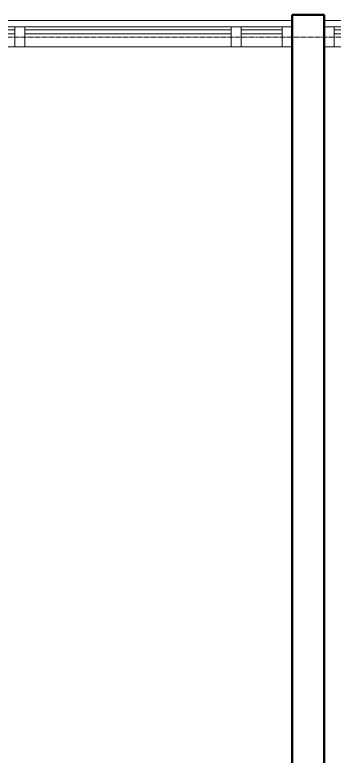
# Model space of a CAD drawing. Header units: inches. Extents: x -1714 to 1984, y -1043 to 970.
# Drawn here: x -614.1 to -534.4, y 487.8 to 672.8 of the extents above; entities that cross this region are included whole.
import ezdxf

# ---------------------------------------------------------------- set-up
doc = ezdxf.new("R2010")
doc.units = ezdxf.units.IN
doc.header["$MEASUREMENT"] = 0
doc.linetypes.add('Grid Line 1_2_', pattern=[0.875, 0.5, -0.125, 0.125, -0.125])
for name, color, linetype, lineweight in [('A-FLOR', 192, 'Continuous', 13), ('A-GLAZ-CURT', 52, 'Continuous', 9), ('A-GLAZ-CWMG', 51, 'Continuous', 9), ('A-WALL', 113, 'Continuous', 13), ('S-GRID', 1, 'Continuous', 9)]:
    doc.layers.add(name, color=color, linetype=linetype, lineweight=lineweight)

# ---------------------------------------------------------------- blocks, each defined once
blk = doc.blocks.new('System Panel - Glazed-1359491-L2 - Architectural')
at = {"layer": 'A-GLAZ-CURT', "lineweight": 13}
for p, q in [((5.125, 1.75), (-5.125, 1.75)), ((-5.125, 1.75), (-5.125, 0.75)), ((-5.125, 0.75), (5.125, 0.75)), ((5.125, 0.75), (5.125, 1.75))]:
    blk.add_line(p, q, dxfattribs=at)
blk = doc.blocks.new('Rectangular Mullion - 2_5_ x 5_ rectangular-1332267-L2 - Architectural')
at = {"layer": 'A-GLAZ-CWMG', "lineweight": 20}
for p, q in [((0, 2.5), (-2.5, 2.5)), ((-2.5, 2.5), (-2.5, -2.5)), ((0, -2.5), (0, 2.5)), ((-2.5, -2.5), (0, -2.5))]:
    blk.add_line(p, q, dxfattribs=at)
blk = doc.blocks.new('Rectangular Mullion - 2_5_ x 5_ rectangular-1359489-L2 - Architectural')
at = {"layer": 'A-GLAZ-CWMG'}
for p, q in [((-524.1, 669.78), (-534.35, 669.78)), ((-524.1, 664.78), (-534.35, 664.78))]:
    blk.add_line(p, q, dxfattribs=at)
blk = doc.blocks.new('System Panel - Glazed-1359669-L2 - Architectural')
at = {"layer": 'A-GLAZ-CURT', "lineweight": 13}
for p, q in [((5.125, -0.75), (-5.125, -0.75)), ((-5.125, -0.75), (-5.125, -1.75)), ((-5.125, -1.75), (5.125, -1.75)), ((5.125, -1.75), (5.125, -0.75))]:
    blk.add_line(p, q, dxfattribs=at)
blk = doc.blocks.new('System Panel - Glazed-1359671-L2 - Architectural')
at = {"layer": 'A-GLAZ-CURT', "lineweight": 13}
for p, q in [((25.75, -0.75), (-25.75, -0.75)), ((-25.75, -0.75), (-25.75, -1.75)), ((-25.75, -1.75), (25.75, -1.75)), ((25.75, -1.75), (25.75, -0.75))]:
    blk.add_line(p, q, dxfattribs=at)
blk = doc.blocks.new('System Panel - Glazed-1359674-L2 - Architectural')
at = {"layer": 'A-GLAZ-CURT', "lineweight": 13}
for p, q in [((25.75, -0.75), (-25.75, -0.75)), ((-25.75, -0.75), (-25.75, -1.75)), ((-25.75, -1.75), (25.75, -1.75)), ((25.75, -1.75), (25.75, -0.75))]:
    blk.add_line(p, q, dxfattribs=at)
blk = doc.blocks.new('Rectangular Mullion - 2_5_ x 5_ rectangular-1359660-L2 - Architectural')
at = {"layer": 'A-GLAZ-CWMG'}
for p, q in [((-611.6, 669.78), (-560.1, 669.78)), ((-560.1, 664.78), (-611.6, 664.78))]:
    blk.add_line(p, q, dxfattribs=at)
blk = doc.blocks.new('Rectangular Mullion - 2_5_ x 5_ rectangular-1359657-L2 - Architectural')
at = {"layer": 'A-GLAZ-CWMG', "lineweight": 20}
for p, q in [((-1.25, 2.5), (1.25, 2.5)), ((-1.25, -2.5), (-1.25, 2.5)), ((1.25, 2.5), (1.25, -2.5)), ((1.25, -2.5), (-1.25, -2.5))]:
    blk.add_line(p, q, dxfattribs=at)
blk = doc.blocks.new('Rectangular Mullion - 2_5_ x 5_ rectangular-1359678-L2 - Architectural')
at = {"layer": 'A-GLAZ-CWMG', "lineweight": 20}
for p, q in [((0, 2.5), (-2.5, 2.5)), ((-2.5, 2.5), (-2.5, -2.5)), ((0, -2.5), (0, 2.5)), ((-2.5, -2.5), (0, -2.5))]:
    blk.add_line(p, q, dxfattribs=at)
blk = doc.blocks.new('Rectangular Mullion - 2_5_ x 5_ rectangular-1359663-L2 - Architectural')
at = {"layer": 'A-GLAZ-CWMG'}
for p, q in [((-665.6, 669.78), (-614.1, 669.78)), ((-665.6, 664.78), (-614.1, 664.78))]:
    blk.add_line(p, q, dxfattribs=at)
blk = doc.blocks.new('Rectangular Mullion - 2_5_ x 5_ rectangular-1359665-L2 - Architectural')
at = {"layer": 'A-GLAZ-CWMG'}
for p, q in [((-557.6, 669.78), (-547.35, 669.78)), ((-557.6, 664.78), (-547.35, 664.78))]:
    blk.add_line(p, q, dxfattribs=at)

msp = doc.modelspace()

# ---------------------------------------------------------------- linework, layer by layer
at = {"layer": 'A-FLOR'}
for p, q in [((-544.85, 671.32), (-1040.85, 671.32)), ((-40.85, 671.32), (-536.85, 671.32))]:
    msp.add_line(p, q, dxfattribs=at)
at = {"layer": 'A-WALL', "lineweight": 50}
for p, q in [((-544.85, 672.77), (-544.85, 310.21)), ((-536.85, 672.77), (-544.85, 672.77)), ((-536.85, 311.21), (-536.85, 672.77))]:
    msp.add_line(p, q, dxfattribs=at)
at = {"layer": 'S-GRID', "linetype": 'Grid Line 1_2_'}
msp.add_line((-1714.25, 667.21), (1936.33, 667.21), dxfattribs=at)

# ---------------------------------------------------------------- block references
at = {"layer": 'A-GLAZ-CURT', "rotation": 180}
for name, p in [('System Panel - Glazed-1359671-L2 - Architectural', (-639.85, 667.28)), ('System Panel - Glazed-1359674-L2 - Architectural', (-585.85, 667.28)), ('System Panel - Glazed-1359669-L2 - Architectural', (-552.48, 667.28))]:
    msp.add_blockref(name, p, dxfattribs=at)
at = {"layer": 'A-GLAZ-CURT'}
msp.add_blockref('System Panel - Glazed-1359491-L2 - Architectural', (-529.23, 667.28), dxfattribs=at)
at = {"layer": 'A-GLAZ-CWMG'}
for name, p in [('Rectangular Mullion - 2_5_ x 5_ rectangular-1359663-L2 - Architectural', (0, 0)), ('Rectangular Mullion - 2_5_ x 5_ rectangular-1359660-L2 - Architectural', (0, 0)), ('Rectangular Mullion - 2_5_ x 5_ rectangular-1359665-L2 - Architectural', (0, 0)), ('Rectangular Mullion - 2_5_ x 5_ rectangular-1359678-L2 - Architectural', (-544.85, 667.28)), ('Rectangular Mullion - 2_5_ x 5_ rectangular-1359489-L2 - Architectural', (0, 0))]:
    msp.add_blockref(name, p, dxfattribs=at)
at = {"layer": 'A-GLAZ-CWMG', "extrusion": (0, 0, -1)}
for p in [(612.85, 667.28), (558.85, 667.28)]:
    msp.add_blockref('Rectangular Mullion - 2_5_ x 5_ rectangular-1359657-L2 - Architectural', p, dxfattribs=at)
at = {"layer": 'A-GLAZ-CWMG', "rotation": 180}
msp.add_blockref('Rectangular Mullion - 2_5_ x 5_ rectangular-1332267-L2 - Architectural', (-536.85, 667.28), dxfattribs=at)

doc.saveas('drawing.dxf')
